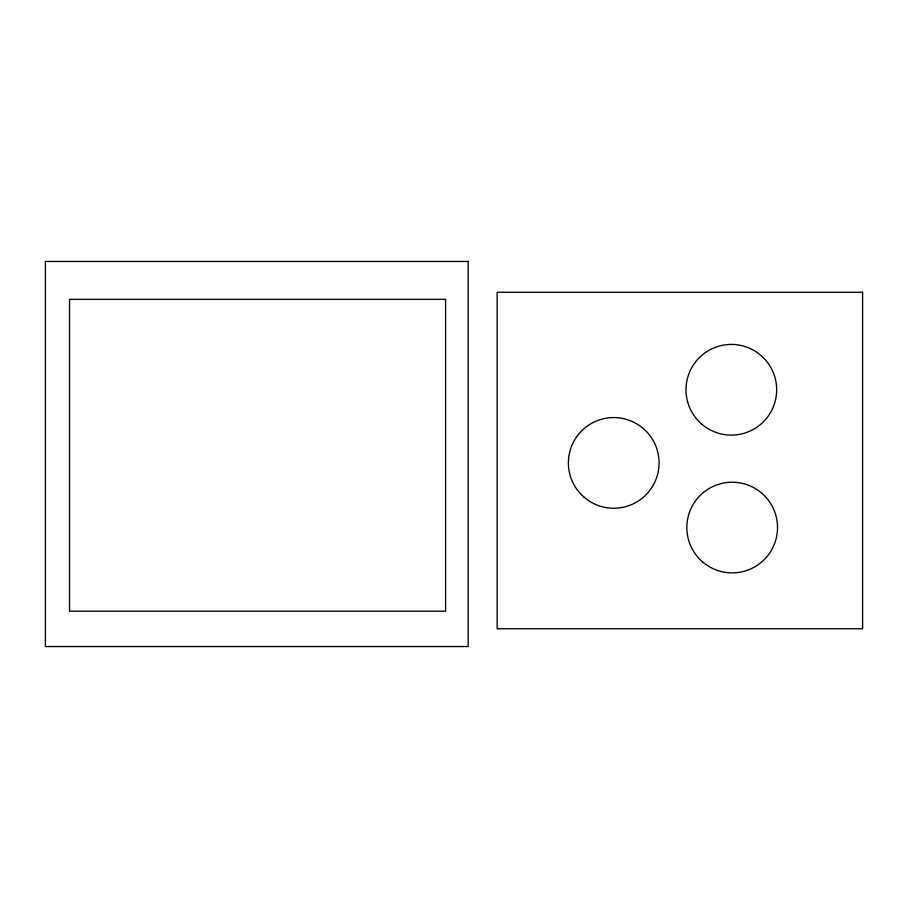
<?xml version="1.0" encoding="UTF-8"?>
<svg xmlns="http://www.w3.org/2000/svg" width="908" height="908" viewBox="0 0 908 908"><rect width="100%" height="100%" fill="white"/><g stroke="black" fill="none" stroke-linecap="round" stroke-linejoin="round"><path stroke-width="1.36" d="M468.153 261.459L45.4 261.459L45.4 646.541L468.153 646.541L468.153 261.459M862.6 292.274L497.153 292.274L497.153 628.756L862.6 628.756L862.6 292.274M445.59 299.345L69.541 299.345L69.541 611.209L445.59 611.209L445.59 299.345M584.037 497.175A45.343 45.343 0 0 0 658.255 471.479A45.343 45.343 0 0 0 598.883 420.064A45.343 45.343 0 0 0 584.037 497.175M701.646 424.047A45.343 45.343 0 0 0 775.852 398.34A45.343 45.343 0 0 0 716.491 346.924A45.343 45.343 0 0 0 701.646 424.047M702.497 561.825A45.343 45.343 0 0 0 776.703 536.117A45.343 45.343 0 0 0 717.343 484.702A45.343 45.343 0 0 0 702.497 561.825"/></g></svg>
